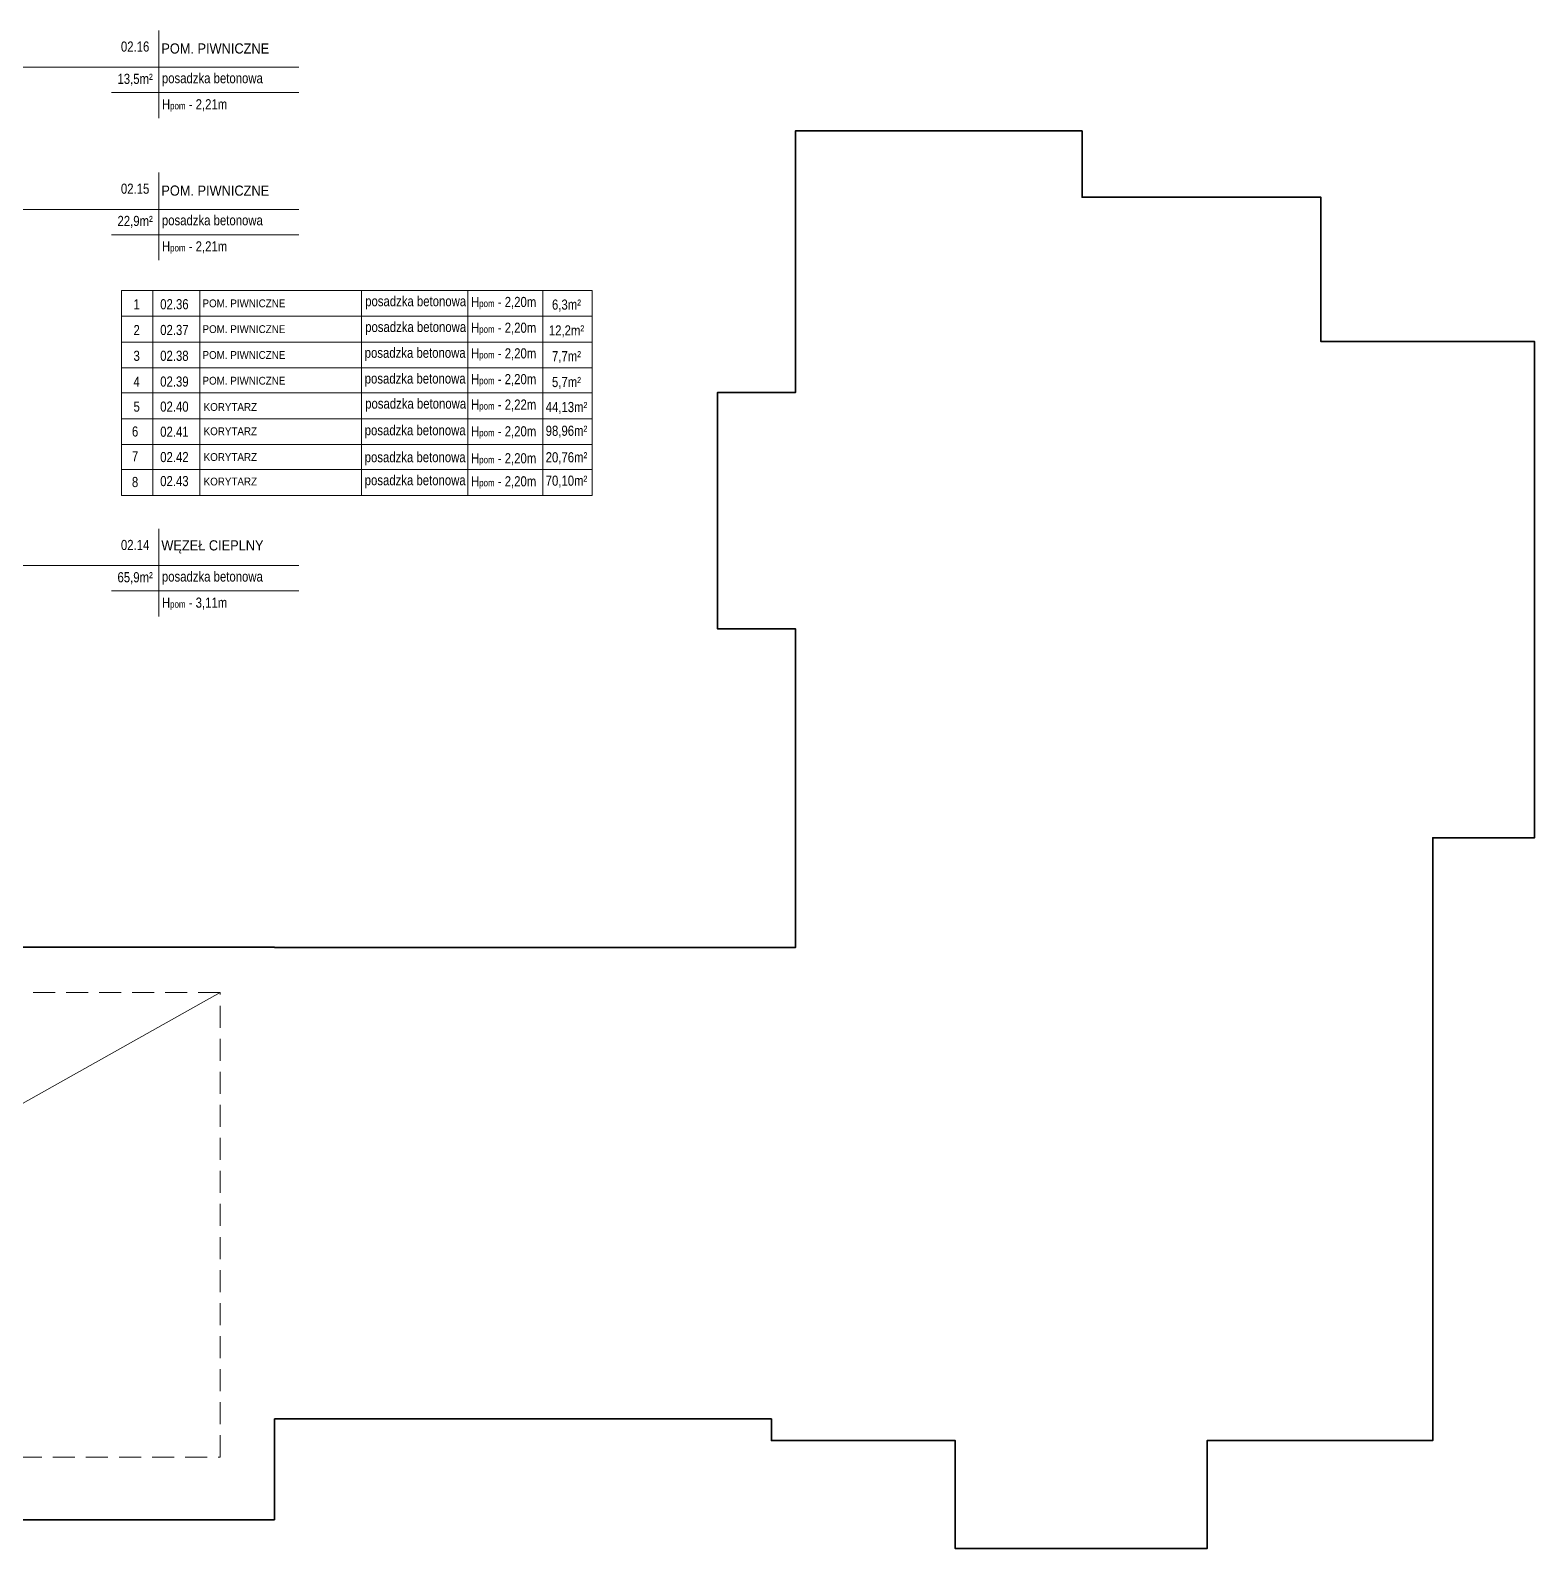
# Model space of a CAD drawing. Header units: millimetres. Extents: x -18485 to 40303, y -22087 to 35064.
# Drawn here: x 13990 to 17460, y 30512 to 34012 of the extents above; entities that cross this region are included whole.
import ezdxf

# ---------------------------------------------------------------- set-up
doc = ezdxf.new("R2010")
doc.units = ezdxf.units.MM
doc.linetypes.add('DASHED', pattern=[19.05, 12.7, -6.35])
for name, color, linetype, lineweight in [('-001 przyziemie - ściany', 2, 'Continuous', 35), ('05-03_opis', 10, 'Continuous', 5), ('_niby ściany', 10, 'Continuous', 5)]:
    doc.layers.add(name, color=color, linetype=linetype, lineweight=lineweight)
doc.styles.add('ariel', font='arial.ttf', dxfattribs={"width": 0.8})

msp = doc.modelspace()

# ---------------------------------------------------------------- linework, layer by layer
at = {"layer": '-001 przyziemie - ściany'}
for p, q in [((14552.9, 31898.2), (13781, 31898.2)), ((14552.9, 31897.7), (14552.9, 31898.2)), ((14552.9, 30578.2), (14552.9, 30810.9)), ((13661, 30578.2), (14552.9, 30578.2))]:
    msp.add_line(p, q, dxfattribs=at)
msp.add_lwpolyline([(14552.9, 31897.7), (15754.8, 31897.7), (15754.8, 32632.7), (15574.8, 32632.7), (15574.8, 33177.2), (15754.8, 33177.2), (15754.8, 33780.7), (16415.8, 33780.7), (16415.8, 33627.7), (16966.8, 33627.7), (16966.8, 33294.7), (17459.8, 33294.7), (17459.8, 32150.7), (17224.8, 32150.7), (17224.8, 30760.9), (16704.3, 30760.9), (16704.3, 30511.6), (16123.3, 30511.6), (16123.3, 30760.9), (15699.3, 30760.9), (15699.3, 30810.9), (14552.9, 30810.9)], dxfattribs=at)
at = {"layer": '05-03_opis'}
for p, q in [((14286.1, 34012.4), (14286.1, 33810.1)), ((14608.9, 33927.4), (13371.2, 33927.4)), ((14177.1, 33869), (14608.9, 33869)), ((14286.1, 33684.7), (14286.1, 33482.4)), ((14608.9, 33599.7), (13634, 33599.7)), ((14177.1, 33541.3), (14608.9, 33541.3)), ((14200.4, 33412.6), (15285.5, 33412.6)), ((14200.4, 33412.6), (14200.4, 32940.2)), ((14272.1, 33412.6), (14272.1, 32940.2)), ((14380.7, 33412.6), (14380.7, 32940.2)), ((14753.9, 33412.6), (14753.9, 32940.2)), ((14999, 33412.6), (14999, 32940.2)), ((15172.1, 33412.6), (15172.1, 32940.2)), ((15285.5, 33412.6), (15285.5, 32940.2)), ((14200.4, 33353.1), (15285.5, 33353.1)), ((14200.4, 33293.7), (15285.5, 33293.7)), ((14200.4, 33234.2), (15285.5, 33234.2)), ((14200.4, 33176.4), (15285.5, 33176.4)), ((14200.4, 33116.9), (15285.5, 33116.9)), ((14200.4, 33116.9), (15285.5, 33116.9)), ((14200.4, 33057.5), (15285.5, 33057.5)), ((14200.4, 32999.7), (15285.5, 32999.7)), ((14200.4, 32940.2), (15285.5, 32940.2)), ((14286.1, 32863.3), (14286.1, 32661)), ((14608.9, 32778.2), (13337.2, 32778.2)), ((14177.1, 32719.9), (14608.9, 32719.9))]:
    msp.add_line(p, q, dxfattribs=at)
at = {"layer": '_niby ściany'}
msp.add_line((12238, 30565.8), (14428, 31794.2), dxfattribs=at)
at = {"layer": '_niby ściany', "linetype": 'DASHED', "ltscale": 4}
for p, q in [((14428, 31794.2), (13661, 31794.2)), ((14428, 30722.2), (14428, 31794.2)), ((13661, 30722.2), (14428, 30722.2))]:
    msp.add_line(p, q, dxfattribs=at)

# ---------------------------------------------------------------- texts
at = {"layer": '05-03_opis', "style": 'ariel'}
for s, insert, char_height, width, attachment_point in [('02.16', (14231.6, 33974.9), 23.42, 108.913, 5), ('{\\W0.9;POM. PIWNICZNE}', (14292.1, 33970.5), 23.423, 524.533, 4), ('13,5m²', (14231.6, 33898.5), 23.42, 108.913, 5), (' posadzka betonowa', (14286.1, 33898.7), 23.423, 322.789, 4), (' H{\\H0.7x;pom\\H1.429x; - 2,21m}', (14286.1, 33839.5), 23.423, 322.789, 4), ('02.15', (14231.6, 33647.2), 23.42, 108.913, 5), ('{\\W0.9;POM. PIWNICZNE}', (14292.1, 33642.8), 23.423, 524.533, 4), ('22,9m²', (14231.6, 33570.8), 23.42, 108.913, 5), (' posadzka betonowa', (14286.1, 33571.1), 23.423, 322.789, 4), (' H{\\H0.7x;pom\\H1.429x; - 2,21m}', (14286.1, 33511.9), 23.423, 322.789, 4), (' posadzka betonowa', (14755, 33384.5), 23.423, 321.758, 4), (' H{\\H0.7x;pom\\H1.429x; - 2,20m}', (14999, 33383.7), 23.423, 322.789, 4), (' 1', (14231.5, 33380.8), 23.42, 71.667, 5), ('02.36', (14322.2, 33380.8), 23.42, 71.667, 5), ('{\\W0.9; POM. PIWNICZNE}', (14380.7, 33382.9), 18, 322.789, 4), ('6,3m²', (15226.6, 33377.9), 23.42, 108.913, 5), (' 2', (14231.5, 33321.4), 23.42, 71.667, 5), ('02.37', (14322.2, 33321.4), 23.42, 71.667, 5), ('{\\W0.9; POM. PIWNICZNE}', (14380.7, 33323.4), 18, 322.789, 4), (' posadzka betonowa', (14755, 33325.1), 23.423, 321.758, 4), (' H{\\H0.7x;pom\\H1.429x; - 2,20m}', (14999, 33324.3), 23.423, 322.789, 4), ('12,2m²', (15226.6, 33318.4), 23.42, 108.913, 5), (' 3', (14231.5, 33261.9), 23.42, 71.667, 5), ('02.38', (14322.2, 33261.9), 23.42, 71.667, 5), ('{\\W0.9; POM. PIWNICZNE}', (14380.7, 33263.9), 18, 322.789, 4), (' posadzka betonowa', (14753.9, 33265.6), 23.423, 321.758, 4), (' H{\\H0.7x;pom\\H1.429x; - 2,20m}', (14999, 33265.2), 23.423, 322.789, 4), ('7,7m²', (15226.6, 33259), 23.42, 108.913, 5), (' posadzka betonowa', (14753.9, 33206.2), 23.423, 321.758, 4), (' 4', (14231.5, 33202.5), 23.42, 71.667, 5), ('02.39', (14322.2, 33202.5), 23.42, 71.667, 5), ('{\\W0.9; POM. PIWNICZNE}', (14380.7, 33204.5), 18, 322.789, 4), (' H{\\H0.7x;pom\\H1.429x; - 2,20m}', (14999, 33205.7), 23.423, 322.789, 4), ('5,7m²', (15226.6, 33199.5), 23.42, 108.913, 5), (' 5', (14231.5, 33144.7), 23.42, 71.667, 5), ('02.40', (14322.2, 33144.7), 23.42, 71.667, 5), ('{\\W0.9; KORYTARZ}', (14383.3, 33143.9), 18, 392.589, 4), (' posadzka betonowa', (14755, 33148.4), 23.423, 321.758, 4), (' H{\\H0.7x;pom\\H1.429x; - 2,22m}', (14999, 33147.1), 23.423, 322.789, 4), ('44,13m²', (15226.6, 33141.7), 23.42, 108.913, 5), ('6', (14231.5, 33087.4), 23.4, 71.667, 5), ('02.41', (14322.2, 33086.8), 23.42, 71.667, 5), ('{\\W0.9; KORYTARZ}', (14383.3, 33087.9), 18, 392.589, 4), (' posadzka betonowa', (14753.9, 33087), 23.423, 321.758, 4), (' H{\\H0.7x;pom\\H1.429x; - 2,20m}', (14999, 33085.5), 23.423, 322.789, 4), ('98,96m²', (15226.6, 33087), 23.42, 108.913, 5), ('7', (14231.5, 33030.2), 23.4, 71.667, 5), ('02.42', (14322.2, 33028.4), 23.42, 71.667, 5), ('{\\W0.9; KORYTARZ}', (14383.3, 33028.5), 18, 392.589, 4), (' posadzka betonowa', (14753.9, 33024.9), 23.423, 321.758, 4), (' H{\\H0.7x;pom\\H1.429x; - 2,20m}', (14999, 33023.3), 23.423, 322.789, 4), ('20,76m²', (15226.6, 33025.9), 23.42, 108.913, 5), ('8', (14231.5, 32970.9), 23.4, 71.667, 5), ('02.43', (14322.2, 32973), 23.42, 71.667, 5), ('{\\W0.9; KORYTARZ}', (14383.3, 32972), 18, 392.589, 4), (' posadzka betonowa', (14753.9, 32971.8), 23.423, 321.758, 4), (' H{\\H0.7x;pom\\H1.429x; - 2,20m}', (14999, 32970.2), 23.423, 322.789, 4), ('70,10m²', (15226.6, 32971.9), 23.42, 108.913, 5), ('02.14', (14231.6, 32825.7), 23.42, 108.913, 5), ('{\\W0.9;WĘZEŁ CIEPLNY}', (14292.1, 32821.4), 23.423, 524.533, 4), ('65,9m²', (14231.6, 32749.3), 23.42, 108.913, 5), (' posadzka betonowa', (14286.1, 32749.6), 23.423, 322.789, 4), (' H{\\H0.7x;pom\\H1.429x; - 3,11m}', (14286.1, 32690.4), 23.423, 322.789, 4)]:
    msp.add_mtext(s, dxfattribs=dict(at, insert=insert, char_height=char_height, width=width, attachment_point=attachment_point))

doc.saveas('drawing.dxf')
